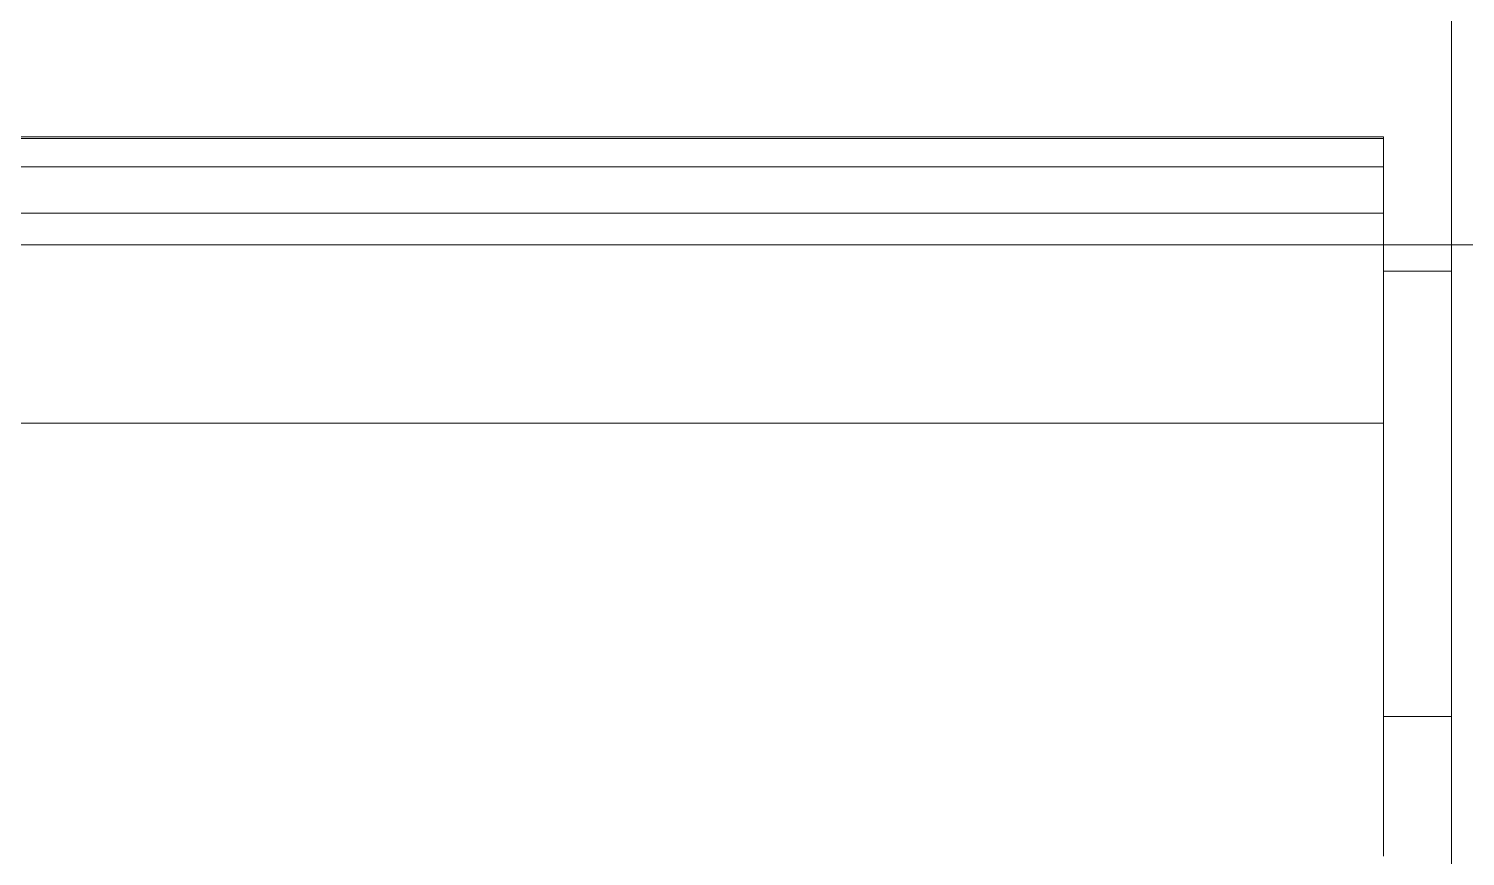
# Model space of a CAD drawing. Header units: millimetres. Extents: x -46169 to 237885, y -84465 to 18123.
# Drawn here: x 232527 to 233045, y -80503 to -80205 of the extents above; entities that cross this region are included whole.
import ezdxf

# ---------------------------------------------------------------- set-up
doc = ezdxf.new("R2010")
doc.units = ezdxf.units.MM
doc.header["$MEASUREMENT"] = 0
doc.linetypes.add('Wipeout_Contour', pattern=[1000, 0, -1000])
doc.layers.add('0_Pen_No__85', color=8, linetype='Continuous', lineweight=20)
doc.layers.add('New_A-35-M_FFE_Fixed_Pen_No__93', color=8, linetype='Continuous', lineweight=13)
doc.layers.add('New_A-25-M_Wall_Ext', color=7, linetype='Continuous')
doc.layers.add('New_A-35-M_FFE_Fixed', color=7, linetype='Continuous')

# ---------------------------------------------------------------- blocks, each defined once
blk = doc.blocks.new('Section Elem_264_4', base_point=(208268.76, -84332.61))
at = {"color": 254, "linetype": 'Wipeout_Contour', "lineweight": 0, "ltscale": 1471080.750781652}
blk.add_wipeout([(233831.37, -78182.61), (228748.41, -78182.61), (228748.41, -79726.43), (233320.44, -79726.43), (233320.44, -80282.61), (233831.37, -80282.61)], dxfattribs=at).dxf.layer = 'New_A-25-M_Wall_Ext'
blk = doc.blocks.new('Section Elem_273_4', base_point=(208268.76, -84332.61))
at = {"color": 254, "linetype": 'Wipeout_Contour', "lineweight": 0, "ltscale": 984774.487933}
blk.add_wipeout([(232490.44, -80189.27), (232490.44, -80204.54), (233040.44, -80204.54), (233040.44, -80189.27)], dxfattribs=at).dxf.layer = 'New_A-35-M_FFE_Fixed'
at = {"color": 254, "linetype": 'Wipeout_Contour', "lineweight": 0, "ltscale": 984835.686209}
blk.add_wipeout([(233015.94, -80243.61), (232514.94, -80243.61), (232514.94, -80244.13), (233015.94, -80244.13)], dxfattribs=at).dxf.layer = 'New_A-35-M_FFE_Fixed'
at = {"color": 254, "linetype": 'Wipeout_Contour', "lineweight": 0, "ltscale": 984850.114223}
blk.add_wipeout([(233015.94, -80254.45), (232514.94, -80254.45), (232514.94, -80255.42), (233015.94, -80255.42)], dxfattribs=at).dxf.layer = 'New_A-35-M_FFE_Fixed'
at = {"color": 254, "linetype": 'Wipeout_Contour', "lineweight": 0, "ltscale": 984865.903534}
blk.add_wipeout([(233015.94, -80265.7), (232514.94, -80265.7), (232514.94, -80268.38), (233015.94, -80268.38)], dxfattribs=at).dxf.layer = 'New_A-35-M_FFE_Fixed'
at = {"color": 254, "linetype": 'Wipeout_Contour', "lineweight": 0, "ltscale": 1477659.826961635}
blk.add_wipeout([(233015.94, -80346.96), (232514.94, -80346.96), (232514.94, -80503.33), (232544.94, -80503.33), (232985.94, -80503.33), (233015.94, -80503.33)], dxfattribs=at).dxf.layer = 'New_A-35-M_FFE_Fixed'
at = {"color": 254, "linetype": 'Wipeout_Contour', "lineweight": 0, "ltscale": 984853.738244}
blk.add_wipeout([(233015.94, -80256.82), (232514.94, -80256.82), (232514.94, -80258.61), (233015.94, -80258.61)], dxfattribs=at).dxf.layer = 'New_A-35-M_FFE_Fixed'
at = {"color": 254, "linetype": 'Wipeout_Contour', "lineweight": 0, "ltscale": 984920.661183}
blk.add_wipeout([(233015.94, -80271.08), (232514.94, -80271.08), (232514.94, -80346.96), (233015.94, -80346.96)], dxfattribs=at).dxf.layer = 'New_A-35-M_FFE_Fixed'
at = {"color": 254, "linetype": 'Wipeout_Contour', "lineweight": 0, "ltscale": 985982.314202}
blk.add_wipeout([(233040.44, -80351.09), (233015.94, -80351.09), (233015.94, -80371.46), (233040.44, -80371.46)], dxfattribs=at).dxf.layer = 'New_A-35-M_FFE_Fixed'
at = {"color": 254, "linetype": 'Wipeout_Contour', "lineweight": 0, "ltscale": 986035.708644}
blk.add_wipeout([(233040.44, -80391.97), (233015.94, -80391.97), (233015.94, -80412.46), (233040.44, -80412.46)], dxfattribs=at).dxf.layer = 'New_A-35-M_FFE_Fixed'
at = {"color": 254, "linetype": 'Wipeout_Contour', "lineweight": 0, "ltscale": 986133.422431}
blk.add_wipeout([(233040.44, -80473.58), (233015.94, -80473.58), (233015.94, -80480.58), (233040.44, -80480.58)], dxfattribs=at).dxf.layer = 'New_A-35-M_FFE_Fixed'
at = {"color": 254, "linetype": 'Wipeout_Contour', "lineweight": 0, "ltscale": 986151.736596}
blk.add_wipeout([(233040.44, -80487.59), (233015.94, -80487.59), (233015.94, -80494.61), (233040.44, -80494.61)], dxfattribs=at).dxf.layer = 'New_A-35-M_FFE_Fixed'
at = {"color": 254, "linetype": 'Wipeout_Contour', "lineweight": 0, "ltscale": 984856.292805}
blk.add_wipeout([(233015.94, -80258.61), (232514.94, -80258.61), (232514.94, -80260.74), (233015.94, -80260.74)], dxfattribs=at).dxf.layer = 'New_A-35-M_FFE_Fixed'
at = {"color": 254, "linetype": 'Wipeout_Contour', "lineweight": 0, "ltscale": 984869.409543}
blk.add_wipeout([(233015.94, -80268.38), (232514.94, -80268.38), (232514.94, -80271.08), (233015.94, -80271.08)], dxfattribs=at).dxf.layer = 'New_A-35-M_FFE_Fixed'
at = {"color": 254, "linetype": 'Wipeout_Contour', "lineweight": 0, "ltscale": 985904.64116}
blk.add_wipeout([(233040.44, -80292.11), (233015.94, -80292.11), (233015.94, -80311.28), (233040.44, -80311.28)], dxfattribs=at).dxf.layer = 'New_A-35-M_FFE_Fixed'
at = {"color": 254, "linetype": 'Wipeout_Contour', "lineweight": 0, "ltscale": 986008.96884}
blk.add_wipeout([(233040.44, -80371.46), (233015.94, -80371.46), (233015.94, -80391.97), (233040.44, -80391.97)], dxfattribs=at).dxf.layer = 'New_A-35-M_FFE_Fixed'
at = {"color": 254, "linetype": 'Wipeout_Contour', "lineweight": 0, "ltscale": 986124.312388}
blk.add_wipeout([(233040.44, -80466.62), (233015.94, -80466.62), (233015.94, -80473.58), (233040.44, -80473.58)], dxfattribs=at).dxf.layer = 'New_A-35-M_FFE_Fixed'
at = {"color": 254, "linetype": 'Wipeout_Contour', "lineweight": 0, "ltscale": 986142.57048}
blk.add_wipeout([(233040.44, -80480.58), (233015.94, -80480.58), (233015.94, -80487.59), (233040.44, -80487.59)], dxfattribs=at).dxf.layer = 'New_A-35-M_FFE_Fixed'
at = {"color": 254, "linetype": 'Wipeout_Contour', "lineweight": 0, "ltscale": 986160.900809}
blk.add_wipeout([(233040.44, -80494.61), (233015.94, -80494.61), (233015.94, -80501.63), (233040.44, -80501.63)], dxfattribs=at).dxf.layer = 'New_A-35-M_FFE_Fixed'
at = {"color": 254, "linetype": 'Wipeout_Contour', "lineweight": 0, "ltscale": 984851.656222}
blk.add_wipeout([(233015.94, -80255.42), (232514.94, -80255.42), (232514.94, -80256.82), (233015.94, -80256.82)], dxfattribs=at).dxf.layer = 'New_A-35-M_FFE_Fixed'
at = {"color": 254, "linetype": 'Wipeout_Contour', "lineweight": 0, "ltscale": 984859.237096}
blk.add_wipeout([(233015.94, -80260.74), (232514.94, -80260.74), (232514.94, -80263.13), (233015.94, -80263.13)], dxfattribs=at).dxf.layer = 'New_A-35-M_FFE_Fixed'
at = {"color": 254, "linetype": 'Wipeout_Contour', "lineweight": 0, "ltscale": 985929.974746}
blk.add_wipeout([(233040.44, -80311.28), (233015.94, -80311.28), (233015.94, -80330.99), (233040.44, -80330.99)], dxfattribs=at).dxf.layer = 'New_A-35-M_FFE_Fixed'
at = {"color": 254, "linetype": 'Wipeout_Contour', "lineweight": 0, "ltscale": 986115.260199}
blk.add_wipeout([(233040.44, -80459.71), (233015.94, -80459.71), (233015.94, -80466.62), (233040.44, -80466.62)], dxfattribs=at).dxf.layer = 'New_A-35-M_FFE_Fixed'
at = {"color": 254, "linetype": 'Wipeout_Contour', "lineweight": 0, "ltscale": 1232700.780074326}
blk.add_wipeout([(233015.94, -80508.61), (233040.44, -80508.61), (233040.44, -80501.63), (233015.94, -80501.63), (233015.94, -80503.33)], dxfattribs=at).dxf.layer = 'New_A-35-M_FFE_Fixed'
at = {"color": 254, "linetype": 'Wipeout_Contour', "lineweight": 0, "ltscale": 984842.756246}
blk.add_wipeout([(232514.94, -80244.13), (232514.94, -80254.45), (233015.94, -80254.45), (233015.94, -80244.13)], dxfattribs=at).dxf.layer = 'New_A-35-M_FFE_Fixed'
at = {"color": 254, "linetype": 'Wipeout_Contour', "lineweight": 0, "ltscale": 984862.475671}
blk.add_wipeout([(233015.94, -80263.13), (232514.94, -80263.13), (232514.94, -80265.7), (233015.94, -80265.7)], dxfattribs=at).dxf.layer = 'New_A-35-M_FFE_Fixed'
at = {"color": 254, "linetype": 'Wipeout_Contour', "lineweight": 0, "ltscale": 1232435.820697063}
blk.add_wipeout([(233015.94, -80330.99), (233015.94, -80346.96), (233015.94, -80351.09), (233040.44, -80351.09), (233040.44, -80330.99)], dxfattribs=at).dxf.layer = 'New_A-35-M_FFE_Fixed'
at = {"color": 254, "linetype": 'Wipeout_Contour', "lineweight": 0, "ltscale": 986106.285577}
blk.add_wipeout([(233040.44, -80452.87), (233015.94, -80452.87), (233015.94, -80459.71), (233040.44, -80459.71)], dxfattribs=at).dxf.layer = 'New_A-35-M_FFE_Fixed'
at = {"layer": 'New_A-35-M_FFE_Fixed_Pen_No__93', "linetype": 'Continuous'}
blk.add_line((232514.94, -80346.96), (233015.94, -80346.96), dxfattribs=at)
at = {"color": 254, "linetype": 'Wipeout_Contour', "lineweight": 0, "ltscale": 1232294.280078518}
blk.add_wipeout([(233015.94, -80250.9), (233015.94, -80263.87), (233040.44, -80263.87), (233040.44, -80249.35), (233015.94, -80249.35)], dxfattribs=at).dxf.layer = 'New_A-35-M_FFE_Fixed'
at = {"color": 254, "linetype": 'Wipeout_Contour', "lineweight": 0, "ltscale": 986088.725232}
blk.add_wipeout([(233040.44, -80432.81), (233015.94, -80432.81), (233015.94, -80452.87), (233040.44, -80452.87)], dxfattribs=at).dxf.layer = 'New_A-35-M_FFE_Fixed'
at = {"layer": 'New_A-35-M_FFE_Fixed_Pen_No__93', "linetype": 'Continuous'}
for p, q in [((232514.94, -80254.45), (233015.94, -80254.45)), ((233015.94, -80255.42), (233015.94, -80254.45)), ((233015.94, -80256.82), (233015.94, -80255.42)), ((233015.94, -80258.61), (233015.94, -80256.82)), ((233015.94, -80260.74), (233015.94, -80258.61))]:
    blk.add_line(p, q, dxfattribs=at)
at = {"color": 254, "linetype": 'Wipeout_Contour', "lineweight": 0, "ltscale": 1969672.725616367}
blk.add_wipeout([(233040.44, -80234.61), (232490.44, -80234.61), (232490.44, -80249.35), (232514.94, -80249.35), (232514.94, -80243.61), (233015.94, -80243.61), (233015.94, -80249.35), (233040.44, -80249.35)], dxfattribs=at).dxf.layer = 'New_A-35-M_FFE_Fixed'
at = {"color": 254, "linetype": 'Wipeout_Contour', "lineweight": 0, "ltscale": 1232317.851221579}
blk.add_wipeout([(233015.94, -80263.87), (233015.94, -80265.7), (233015.94, -80278.13), (233040.44, -80278.13), (233040.44, -80263.87)], dxfattribs=at).dxf.layer = 'New_A-35-M_FFE_Fixed'
at = {"color": 254, "linetype": 'Wipeout_Contour', "lineweight": 0, "ltscale": 986062.353854}
blk.add_wipeout([(233040.44, -80412.46), (233015.94, -80412.46), (233015.94, -80432.81), (233040.44, -80432.81)], dxfattribs=at).dxf.layer = 'New_A-35-M_FFE_Fixed'
at = {"layer": 'New_A-35-M_FFE_Fixed_Pen_No__93', "linetype": 'Continuous'}
for p, q in [((232514.94, -80243.61), (233015.94, -80243.61)), ((232514.94, -80244.13), (233015.94, -80244.13)), ((233015.94, -80244.13), (233015.94, -80243.61)), ((233015.94, -80254.45), (233015.94, -80244.13)), ((233015.94, -80263.13), (233015.94, -80260.74)), ((233015.94, -80265.7), (233015.94, -80263.13)), ((233015.94, -80268.38), (233015.94, -80265.7)), ((232514.94, -80271.08), (233015.94, -80271.08)), ((233015.94, -80271.08), (233015.94, -80268.38)), ((233015.94, -80503.33), (233015.94, -80346.96))]:
    blk.add_line(p, q, dxfattribs=at)
at = {"color": 254, "linetype": 'Wipeout_Contour', "lineweight": 0, "ltscale": 984813.885204}
blk.add_wipeout([(233040.44, -80234.61), (233040.44, -80219.66), (232490.44, -80219.66), (232490.44, -80234.61)], dxfattribs=at).dxf.layer = 'New_A-35-M_FFE_Fixed'
at = {"color": 254, "linetype": 'Wipeout_Contour', "lineweight": 0, "ltscale": 985883.042092}
blk.add_wipeout([(233015.94, -80292.11), (233040.44, -80292.11), (233040.44, -80278.13), (233015.94, -80278.13)], dxfattribs=at).dxf.layer = 'New_A-35-M_FFE_Fixed'
at = {"layer": 'New_A-35-M_FFE_Fixed_Pen_No__93', "linetype": 'Continuous'}
blk.add_line((233015.94, -80346.96), (233015.94, -80271.08), dxfattribs=at)
at = {"color": 254, "linetype": 'Wipeout_Contour', "lineweight": 0, "ltscale": 984794.290186}
blk.add_wipeout([(232490.44, -80219.66), (233040.44, -80219.66), (233040.44, -80204.54), (232490.44, -80204.54)], dxfattribs=at).dxf.layer = 'New_A-35-M_FFE_Fixed'
at = {"color": 254, "linetype": 'Wipeout_Contour', "lineweight": 0, "ltscale": 1971933.717786691}
blk.add_wipeout([(233040.44, -80089.43), (233040.44, -80517.74), (233320.44, -80517.74), (233320.44, -79751.43), (233040.44, -79751.43), (233040.44, -80064.43), (233045.44, -80064.43), (233045.44, -80089.43)], dxfattribs=at).dxf.layer = 'New_A-35-M_FFE_Fixed'
at = {"layer": 'New_A-35-M_FFE_Fixed_Pen_No__93', "linetype": 'Continuous'}
for p, q in [((233040.44, -80204.54), (233040.44, -80189.27)), ((233040.44, -80219.66), (233040.44, -80204.54)), ((233040.44, -80234.61), (233040.44, -80219.66)), ((233040.44, -80249.35), (233040.44, -80234.61)), ((233040.44, -80263.87), (233040.44, -80249.35)), ((233040.44, -80278.13), (233040.44, -80263.87)), ((233040.44, -80292.11), (233040.44, -80278.13)), ((233015.94, -80292.11), (233040.44, -80292.11)), ((233040.44, -80311.28), (233040.44, -80292.11)), ((233040.44, -80330.99), (233040.44, -80311.28)), ((233040.44, -80351.09), (233040.44, -80330.99)), ((233040.44, -80371.46), (233040.44, -80351.09)), ((233040.44, -80391.97), (233040.44, -80371.46)), ((233040.44, -80412.46), (233040.44, -80391.97)), ((233040.44, -80432.81), (233040.44, -80412.46)), ((233040.44, -80452.87), (233040.44, -80432.81)), ((233015.94, -80452.87), (233040.44, -80452.87)), ((233040.44, -80459.71), (233040.44, -80452.87)), ((233040.44, -80466.62), (233040.44, -80459.71)), ((233040.44, -80473.58), (233040.44, -80466.62)), ((233040.44, -80480.58), (233040.44, -80473.58)), ((233040.44, -80487.59), (233040.44, -80480.58)), ((233040.44, -80494.61), (233040.44, -80487.59)), ((233040.44, -80501.63), (233040.44, -80494.61)), ((233040.44, -80508.61), (233040.44, -80501.63))]:
    blk.add_line(p, q, dxfattribs=at)
blk = doc.blocks.new('I-07 Lecture Theatre Elevation_STORY_MARKER', base_point=(208268.76, -84332.61))
at = {"layer": '0_Pen_No__85', "linetype": 'Continuous'}
blk.add_line((221407.18, -80282.61), (234222.59, -80282.61), dxfattribs=at)

msp = doc.modelspace()

# ---------------------------------------------------------------- block references
at = {"layer": 'New_A-25-M_Wall_Ext'}
msp.add_blockref('Section Elem_264_4', (208268.76, -84332.61), dxfattribs=at)

# ---------------------------------------------------------------- next in the draw order: block references
at = {"layer": 'New_A-35-M_FFE_Fixed'}
msp.add_blockref('Section Elem_273_4', (208268.76, -84332.61), dxfattribs=at)

# ---------------------------------------------------------------- next in the draw order: block references
at = {"linetype": 'Continuous', "lineweight": 0}
msp.add_blockref('I-07 Lecture Theatre Elevation_STORY_MARKER', (208268.76, -84332.61), dxfattribs=at)

doc.saveas('drawing.dxf')
